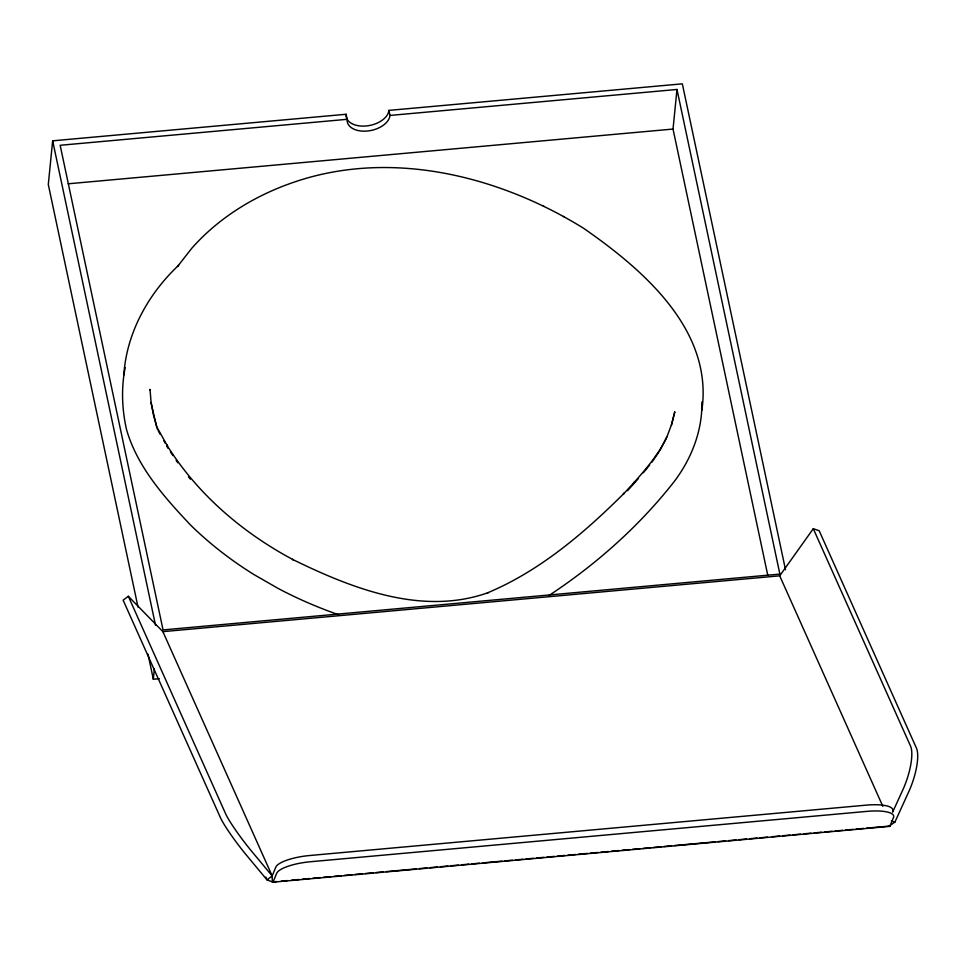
<?xml version="1.0" encoding="UTF-8"?>
<svg xmlns="http://www.w3.org/2000/svg" width="966" height="966" viewBox="0 0 966 966"><rect width="100%" height="100%" fill="white"/><g stroke="black" fill="none" stroke-linecap="round" stroke-linejoin="round"><path stroke-width="1.45" d="M548.966 595.503A651.736 505.773 5.7 0 0 674.063 481.756C691.39 458.983 702.475 430.764 701.896 401.916M785.503 569.723L682.334 83.837L388.912 110.39A21.759 13.319 -12 0 1 366.138 125.978A21.759 13.319 -12 0 1 346.082 114.266L52.659 140.819L48.3 184.518L138.017 607.095M159.354 678.7L153.34 679.243L154.355 669.052M767.789 575.386L673.024 129.058L676.985 89.464L389.986 115.437A21.759 13.319 -12 0 1 367.201 131.038A21.759 13.319 -12 0 1 347.156 119.313L60.158 145.286L163.049 629.917L779.876 574.094L676.985 89.464M701.884 410.188C713.415 329.684 642.632 269.321 583.597 228.278C496.621 174.339 385.458 147.665 286.866 184.723L285.996 185.013C250.254 198.501 217.096 219.548 191.727 248.334L177.515 266.495L178.613 265.312C148.245 293.918 126.582 332.884 123.817 374.977M125.182 367.527C121.124 387.994 121.921 409.258 126.534 429.568C137.269 466.928 164.401 497.297 190.568 525.069A369.833 287.011 5.7 0 0 253.973 574.577L278.039 588.391A369.254 286.552 5.7 0 0 339.199 614.931M671.382 425.366L674.811 411.77L671.551 424.569L666.552 437.827L659.863 450.554M273.028 882.163L276.674 873.312A30.453 8.38 -7.7 0 1 310.303 861.757L867.166 811.355A30.453 8.38 -7.7 0 1 893.502 817.49L889.843 826.341L273.028 882.163L272.327 881.922L272.183 875.945L275.841 867.094A30.453 8.38 -7.7 0 1 309.47 855.538L866.321 805.137A30.453 8.38 -7.7 0 1 892.656 811.271M892.608 812.237L902.812 789.898A34.812 10.65 -71.2 0 0 910.54 746.09L813.287 528.704L779.707 575.821L162.88 631.643L128.321 596.276L123.129 600.176L220.393 817.574A34.812 3.659 53 0 0 246.741 855.502L267.002 879.857L272.327 881.922L276.831 881.523M866.635 828.14L889.143 826.099L894.89 822.126L908.692 791.891A34.812 10.65 -71.2 0 0 916.432 748.095L819.168 530.708L813.287 528.704M666.709 437.055C658.691 454.418 646.049 468.933 633.503 483.157L634.59 481.986L623.287 494.194L624.362 493.046C584.345 532.87 539.873 571.003 487.323 592.931L488.144 592.653C422.106 616.211 351.829 588.427 292.457 559.362L293.241 559.761C242.478 532.689 197.233 494 166.72 444.891L167.565 446.195L156.975 427.226L153.57 415.525L151.143 402.496M651.881 462.219L659.066 451.714M643.332 472.785L649.647 465.02M638.526 478.399L627.55 490.668M162.88 631.643L272.183 875.945L267.002 879.857L265.771 877.104M68.212 183.794L673.024 129.058M281.335 881.113L287.337 880.569M291.841 880.159L299.339 879.483M302.346 879.205L309.845 878.529M312.851 878.263L320.35 877.575M323.356 877.309L330.855 876.633M333.862 876.355L341.36 875.679M344.367 875.401L351.865 874.725M354.872 874.459L362.371 873.783M365.377 873.505L372.876 872.829M375.883 872.552L383.381 871.875M386.388 871.61L416.406 868.893M419.401 868.615L426.912 867.939M429.906 867.661L437.417 866.985M440.411 866.719L447.922 866.031M450.917 865.765L458.427 865.089M461.422 864.812L468.933 864.135M471.927 863.858L479.438 863.181M482.432 862.916L501.946 861.141M504.952 860.875L512.451 860.199M515.458 859.921L522.956 859.245M525.963 858.967L533.461 858.291M536.468 858.025L543.967 857.337M546.973 857.071L554.472 856.395M557.479 856.118L564.977 855.441M567.984 855.164L575.482 854.487M578.489 854.222L587.485 853.401M590.492 853.135L597.99 852.447M600.997 852.181L608.508 851.505M611.502 851.227L619.013 850.551M622.007 850.285L629.518 849.597M632.513 849.331L640.023 848.655M643.018 848.377L650.529 847.701M653.523 847.423L661.034 846.747M664.028 846.482L671.539 845.793M674.534 845.528L715.057 841.857M718.064 841.591L725.563 840.903M728.569 840.637L736.068 839.961M739.075 839.683L746.573 839.007M749.58 838.73L757.078 838.053M760.085 837.788L767.584 837.099M772.088 836.701L779.586 836.013M782.593 835.747L790.091 835.071M793.098 834.793L800.597 834.117M803.603 833.839L811.102 833.163M814.109 832.897L821.607 832.209M824.614 831.943L832.124 831.267M835.119 830.989L842.63 830.313M845.624 830.035L853.135 829.359M856.13 829.094L863.64 828.405M889.143 826.099L889.843 826.341M891.364 820.919L894.89 822.126M543.351 206.036L544.063 206.398M563.48 216.408L564.277 216.819M272.183 875.945L251.921 851.589A34.812 3.659 53 0 1 225.573 813.662L128.321 596.276M188.491 476.842L190.35 479.16M170.451 451.907L172.902 455.529M176.162 460.359L177.792 462.774M158.158 430.643L160.271 434.422M163.785 440.725L165.186 443.237M166.599 445.761L167.999 448.284M157.132 428.723L157.458 429.387M779.707 575.821L882.864 806.393M156.758 427.431L151.143 403.281L150.032 389.358L150.032 390.155M388.912 110.39L389.986 115.437M346.082 114.266L347.156 119.313M52.659 140.819L155.514 625.243M148.027 654.211L153.34 679.243"/></g></svg>
